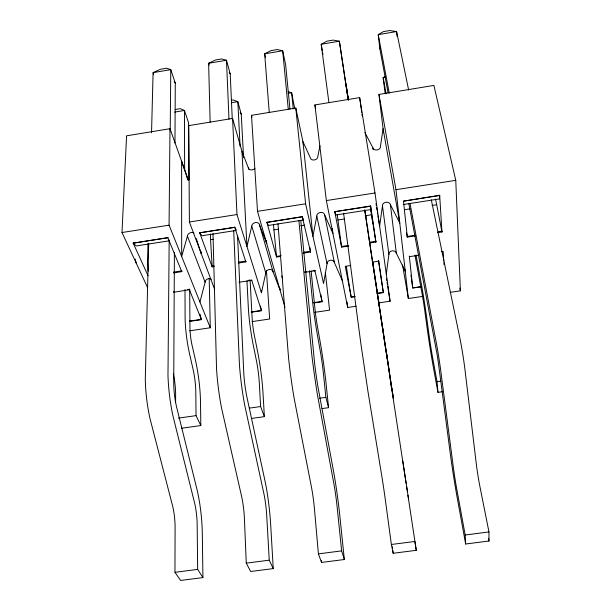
<?xml version="1.0" encoding="UTF-8"?>
<svg xmlns="http://www.w3.org/2000/svg" width="611" height="611" viewBox="0 0 611 611"><rect width="100%" height="100%" fill="white"/><g stroke="black" fill="none" stroke-linecap="round" stroke-linejoin="round"><path stroke-width="0.92" d="M174.402 252.351L173.723 383.67A21.652 3.903 82.9 0 0 176.495 406.559L196.811 488.769A47.513 9.814 84.3 0 1 202.317 533.815L202.921 577.594L180.604 580.45L174.952 572.316L175.097 526.071A23.714 5.4 84.6 0 0 172.798 506.687L149.97 418.466A43.648 8.852 83 0 1 145.296 378.599L148.702 243.247M175.594 402.534L175.624 394.072A24.272 5.293 82.7 0 0 173.364 373.817M174.975 142.959L175.281 83.088L170.782 69.646L166.62 68.233L160.494 69.264L153.086 72.633L151.543 132.747M189.677 330.811L210.283 327.771L169.071 225.161L169.995 128.707L126.576 135.825L122.001 232.516L147.625 287.682M169.178 240.031L167.979 375.047A44.297 8.012 82.9 0 0 172.86 415.526L194.787 503.747A23.753 4.903 84.3 0 1 197.147 523.153L197.659 569.391L202.921 577.594M170.209 130.639L170.782 69.646L153.086 72.633L153.705 74.389M167.888 237.755L133.198 243.147L167.888 237.626M437.415 232.661L441.952 231.966L439.676 195.253L403.489 201.156L407.308 237.099L415.533 235.846M147.961 243.743L147.602 261.867L148.183 271.246M439.676 195.253L439.446 198.369A41.327 2.986 81.7 0 1 438.751 199.026L403.26 204.525M189.448 321.401L201.409 319.629L189.234 289.27L187.432 289.545M173.852 292.081L173.914 291.584L173.914 292.218L189.181 289.767M386.297 274.095L388.901 254.367L382.478 205.876A4.002 3.032 -7.8 0 1 385.931 202.279A4.002 3.032 -7.8 0 1 390.383 204.654L399.77 223.023L383.089 128.722L380.409 146.609A3.811 2.75 -8.6 0 1 377.102 149.932A3.811 2.75 -8.6 0 1 372.886 147.816L364.904 132.534M382.478 205.876L379.614 226.123L377.965 215.843M332.315 228.567L332.888 233.303L324.617 214.858A3.964 3.017 -12 0 0 320.37 212.475A3.964 3.017 -12 0 0 316.796 216.073L327.045 263.731L323.57 283.496L305.599 203.814L295.8 108.071L251.503 115.334L257.498 211.337L284.986 307.272M316.796 216.073L312.939 236.365L302.941 141.653L310.357 157.814A3.781 2.734 -12 0 0 314.398 159.945A3.781 2.734 -12 0 0 317.812 156.622L319.943 145.853M214.721 289.583L189.387 221.984L188.73 125.629L232.585 118.442L236.969 214.545L261.447 292.799L265.785 272.995L251.785 226.162A3.941 2.986 -16.2 0 1 255.482 222.564A3.941 2.986 -16.2 0 1 259.53 224.963L266.709 243.468L266.511 240.619M251.785 226.162L246.966 246.508L241.987 151.482L248.96 169.522M199.934 302.017L205.113 282.183A3.704 2.879 -20.6 0 1 207.289 279.128A3.704 2.879 -20.6 0 1 211.238 279.166M193.962 233.005A3.933 2.94 -20.1 0 0 189.784 233.005A3.933 2.94 -20.1 0 0 187.44 236.151L181.673 256.536L181.62 161.212L188.096 180.192M388.092 92.841L379.851 48.811L380.439 47.062M385.236 76.207L383.135 77.635L385.129 93.422M175.273 109.506L180.306 108.674L184.453 110.469L188.578 122.803L188.959 179.802M231.393 100.219L233.081 99.937L237.816 101.647L241.246 114.15L243.568 157.714M174.624 112.096L184.453 110.469L184.637 170.545M231.516 102.694L237.816 101.647L240.1 146.319M288.01 93.353L291.646 92.757L294.639 108.262M384.983 77.33L383.135 77.635L386.144 93.88M356.167 306.226L347.69 307.478L326.358 200.568L314.909 104.939L359.658 97.6L374.994 192.969L390.085 301.223L378.774 302.888M383.54 132.503L378.957 94.43L433.909 85.418L455.76 180.344L460.404 290.836L450.177 292.348M122.001 232.516L169.071 225.161M189.387 221.984L236.969 214.545M257.498 211.337L305.599 203.814M326.358 200.568L374.994 192.969M423.232 296.327L408.362 298.519L395.974 189.693L455.76 180.344M234.746 227.239L199.69 232.814L234.746 227.368M302.33 216.874L266.892 222.373L302.269 216.607L303.316 219.486M370.64 206.258L334.805 211.696L370.602 205.991L375.902 242.04L369.602 243.002M169.43 240.787L138.155 245.637A40.357 9.31 80.3 0 1 135.673 245.492L133.198 243.01M235.93 230.477L203.394 235.518A40.563 6.69 80.6 0 1 201.584 235.266L199.69 232.684M303.132 220.052L269.321 225.299A40.777 4.017 80.9 0 1 268.198 224.932L266.885 222.244M214.049 266.564L212.177 266.854L210.558 239.695L213.315 239.268M280.327 256.46L276.554 257.032L273.934 229.896L278.57 229.178M300.841 225.734L304.553 225.161M348.835 246.012L341.595 247.119L337.952 219.991L344.512 218.975M365.134 215.79L371.694 214.774M404.467 209.703L409.989 208.855M432.099 205.433L436.705 204.723L441.952 231.966M173.394 272.132L181.704 270.864L181.757 271.635L173.448 272.903M212.162 266.22L214.033 265.93M238.275 262.234L245.737 261.096L245.813 261.875L238.351 263.013M276.508 256.406L281.22 255.681M303.827 252.236L310.426 251.228L310.487 251.862M341.518 246.485L347.842 245.523M369.487 242.223L375.78 241.261L375.88 241.887M406.605 232.936L407.193 236.472L415.419 235.212M438.179 231.745L441.814 231.187L441.944 231.813M302.98 253.16L310.525 252.007L309.945 247.47M248.097 280.388L249.922 280.113M304.759 271.834L306.592 271.559M313.031 270.581L314.871 270.306L314.932 270.933M238.977 282.251L251.732 280.327L261.47 310.716L251.251 312.229M304.782 272.323L314.902 270.795L314.871 270.306M372.206 262.142L378.713 261.164L383.334 292.631L377.094 293.555M441.287 251.717L443.166 251.434L443.746 260.889M350.859 265.51L345.284 266.35L351.203 297.175L354.968 296.618M421.727 286.704L412.723 288.041L409.385 256.673L418.772 255.261M189.357 321.065L201.325 319.416M251.174 311.893L261.409 310.503M313.603 302.621L322.058 301.498M346.361 266.373A36.049 1.001 81.4 0 0 349.988 289.996L351.18 297.045L354.945 296.488M377.04 293.211L383.303 292.409M411.508 279.006A36.217 1.169 81.3 0 1 411.761 280.793L412.7 287.911L421.705 286.582M313.672 302.964L322.112 301.712L320.737 294.357M252.083 321.6L269.65 319.003L266.434 270.734M314.65 312.358L329.581 310.151L325.342 272.384M178.328 418.13L196.039 415.64L200.82 425.546L181.559 428.25M249.326 408.133L260.622 406.544L264.38 416.649L251.404 418.466M319.507 398.25L325.877 397.356L328.581 407.667L322.028 408.583M442.509 391.712L437.942 392.354L437.048 381.699L440.76 381.172M174.952 572.316L197.659 569.391M246.271 563.143L269.245 560.188L273.239 568.604L250.678 571.491L246.271 563.143L244.339 516.914A23.837 3.834 83.6 0 0 241.841 497.453L221.625 408.362A43.877 5.896 82.5 0 1 216.523 368.311L212.995 233.677M318.407 553.872L341.641 550.878L344.352 559.516L321.531 562.433L318.407 553.872L314.344 507.649A23.966 2.23 82.6 0 0 311.641 488.105L294.105 398.128A44.122 2.879 82 0 1 288.56 357.916L277.974 223.649M391.368 544.485L414.877 541.468L416.267 550.32L393.186 553.268L391.368 544.485L385.129 498.293A24.104 0.588 81.7 0 0 382.219 478.665L367.868 390.88L360.971 344.39L343.581 213.147M488.96 531.937L488.999 541.018L465.658 544.004L465.185 534.999L488.96 531.937L479.765 485.776A24.303 1.634 80.4 0 1 476.565 466.033L465.513 374.23A45.29 4.453 80.9 0 0 458.83 333.048L431.29 199.782M288.087 91.673L291.646 92.757L293.257 108.857M229.186 72.434L230.217 73.885L232.233 118.381M240.176 112.638L241.246 114.15M174.196 81.53L175.281 83.088M235.143 227.895L236.335 229.881M390.383 204.654L396.348 253.237L405.261 271.253L404.933 269.382M133.198 243.147L148.061 275.714M324.617 214.858L334.416 262.608L342.343 280.678M167.781 237.496L181.757 271.635M259.53 224.963L273.086 271.895L280.044 290.019L279.899 288.117M187.44 236.151L205.113 282.183M199.69 232.814L212.177 266.854M169.995 128.707L188.348 180.024M196.268 238.504L201.21 253.534L201.179 251.633M234.662 227.109L245.813 261.875M209.145 65.049L208.626 63.269L215.484 59.977L221.663 58.939L226.482 60.252L230.217 73.885M232.585 118.442L243.025 155.118M266.892 222.373L276.554 257.032M281.824 275.928L282.588 278.685M135.184 259.056L136.39 263.494M251.503 115.334L251.992 117.182M199.988 314.13L201.409 319.629M334.805 211.696L335.523 214.492A40.99 1.283 81.2 0 0 335.935 214.965L371.053 209.52L370.602 205.991M265.502 57.426L264.655 53.814L270.963 50.614L277.203 49.56L282.679 50.774L285.627 64.598L289.935 108.926M302.269 216.607L310.525 252.007M314.902 270.795L322.112 301.712M260.431 306.035L261.47 310.716M459.8 288.048L460.404 290.836M439.691 195.535L403.489 201.156M295.8 108.071L303.53 144.425M435.536 199.148L436.705 204.723M408.637 89.993L396.585 31.558L389.749 30.55L383.403 31.619L378.24 34.651L379.851 48.811M488.449 538.222L488.999 541.018M314.909 104.939L315.627 108.689M334.82 211.826L341.595 247.119M389.253 93.17L378.24 34.651L396.585 31.558L397.035 36.293M410.012 203.486L435.139 336.753A44.618 3.368 81.1 0 1 441.593 377.315L453.583 469.111A24.257 1.092 80.7 0 0 456.715 488.823L465.185 534.999M408.759 203.226L435.903 348.071A21.484 1.634 81.1 0 1 438.942 367.219L450.414 454.531A48.513 2.177 80.7 0 0 457.67 500.272L465.658 544.004M415.969 254.886L421.3 283.672A39.211 1.604 81.2 0 1 427.219 321.554L429.304 336.86A24.776 1.062 81.1 0 0 432.58 357.382L437.048 381.699M415.022 255.49L421.918 292.883A18.804 0.771 81.2 0 1 425.203 313.894L426.929 326.58A46.398 1.993 81.1 0 0 433.413 367.555L437.942 392.354M407.193 236.472L407.308 237.099M409.278 256.055L409.385 256.673M378.957 94.43L395.974 189.693M402.55 264.975L408.362 298.519M322.31 50.736L321.195 44.275L326.938 41.158L333.224 40.097L339.372 41.204L348.308 100.319M322.639 52.607L322.959 54.486M376.017 203.692L376.315 205.563M376.62 207.427L377.063 210.23M377.369 212.101L377.667 213.972M386.488 278.608L386.786 280.495M387.084 282.381L387.382 284.26M387.687 286.147L390.085 301.223M378.713 261.164L378.637 260.683L378.728 261.302M370.824 209.183L375.902 242.04M370.61 209.733L371.068 212.07M371.19 213.476L371.625 216.279M371.946 217.715L372.198 220.021M372.489 221.892L372.779 223.763M373.26 226.185L373.55 228.063M374.375 234.051L374.665 235.922M391.804 388.069L393.438 398.586L378.614 301.131M378.492 260.66L383.334 292.631M347.911 96.63L345.933 83.783L348.346 99.83M381.325 318.659L381.577 320.271M382.707 328.038L382.952 329.635M386.633 353.448L387.695 360.459M406.75 487.12L407.354 491.091M402.764 460.961L408.538 498.973M406.101 483.217L389.803 376.315A22.011 0.611 81.4 0 0 386.289 353.135L364.828 210.268M407.927 495.277L416.267 550.32M365.157 211.291L365.439 213.163M365.653 214.973L365.997 216.913M367.547 227.216L367.784 229.125M369.38 239.39L369.624 241.391M371.19 251.77L371.473 253.657M372.756 261.859L379.4 305.996M348.14 99.578L339.372 41.204L321.195 44.275L328.939 102.724M364.698 209.833L384.854 343.733A45.038 1.23 81.4 0 1 391.078 384.739L391.483 387.71M359.658 97.6L361.743 112.355M362.002 114.204L362.27 116.044M372.886 147.816L373.138 149.687M392.308 546.753L392.56 548.617M392.812 550.473L393.186 553.268M337.241 214.392L337.952 219.991M346.972 301.819L347.69 307.478M328.581 407.667L325.999 382.807A45.985 3.131 81.8 0 0 320.195 342.084L317.987 329.573A18.651 1.214 81.6 0 1 314.948 308.708L311.114 270.841M344.352 559.516L339.808 515.753A48.032 3.422 82.3 0 0 333.369 470.333L317.903 386.511A21.889 0.924 81.9 0 1 314.634 363.43L300.757 220.472M325.877 397.356L323.372 372.977A24.562 1.673 81.8 0 0 320.523 352.57L317.842 337.486A38.89 2.528 81.6 0 1 312.374 299.864L309.449 270.734M341.641 550.878L336.89 504.671A24.012 1.711 82.3 0 0 334.118 485.103L317.499 395.118A44.786 1.917 81.9 0 1 311.732 354.288L298.878 220.365M288.277 109.392L282.679 50.774L264.655 53.814L269.26 112.508M321.363 560.57L321.531 562.433M273.514 224.275L273.934 229.896M443.869 262.753L443.983 264.609M261.332 290.905L261.447 292.799M264.38 416.649L262.929 391.758A45.749 6.095 82.2 0 0 257.521 351.188L255.031 338.784A18.559 2.36 81.8 0 1 252.137 317.995L250.105 280.044M273.239 568.604L270.688 524.834A47.765 6.652 83.3 0 0 264.723 479.597L246.806 396.592A21.767 2.429 82.4 0 1 243.789 373.604L237.526 235.342M260.622 406.544L259.255 382.127A24.432 3.254 82.2 0 0 256.658 361.788L253.626 346.834A38.699 4.919 81.8 0 1 248.425 309.372L246.966 281.121M269.245 560.188L266.633 513.966A23.882 3.322 83.3 0 0 264.067 494.475L244.759 405.383A44.542 5.003 82.4 0 1 239.443 364.729L233.692 230.431M251.74 279.838L251.77 280.464M245.737 261.096L245.767 261.729M228.98 119.107L226.482 60.252L208.626 63.269L210.138 122.2M210.421 234.059L210.558 239.695M209.206 278.448L210.283 327.771M200.82 425.546L200.477 400.625A45.52 9.005 82.6 0 0 195.459 360.2L192.694 347.903A18.467 3.483 82 0 1 189.945 327.198L189.685 289.156M196.039 415.64L195.787 391.193A24.31 4.804 82.6 0 0 193.435 370.923L190.059 356.091A38.516 7.271 82 0 1 185.11 318.789L185.003 289.507M189.234 289.27L189.242 289.904M181.704 270.864L181.704 271.498M327.045 263.731A3.735 2.948 -11.8 0 1 330.391 260.24A3.735 2.948 -11.8 0 1 334.416 262.608M254.863 168.636A3.758 2.711 -15.3 0 1 250.877 169.881A3.758 2.711 -15.3 0 1 248.448 167.712M265.785 272.995A3.712 2.918 -16.4 0 1 269.237 269.512A3.712 2.918 -16.4 0 1 273.086 271.895M388.901 254.367A3.765 2.963 -7.2 0 1 392.132 250.884A3.765 2.963 -7.2 0 1 396.348 253.237M410.982 275.294A36.217 1.169 81.3 0 1 411.249 277.165M188.982 179.603A3.75 2.673 -18.5 0 1 187.142 177.518"/></g></svg>
